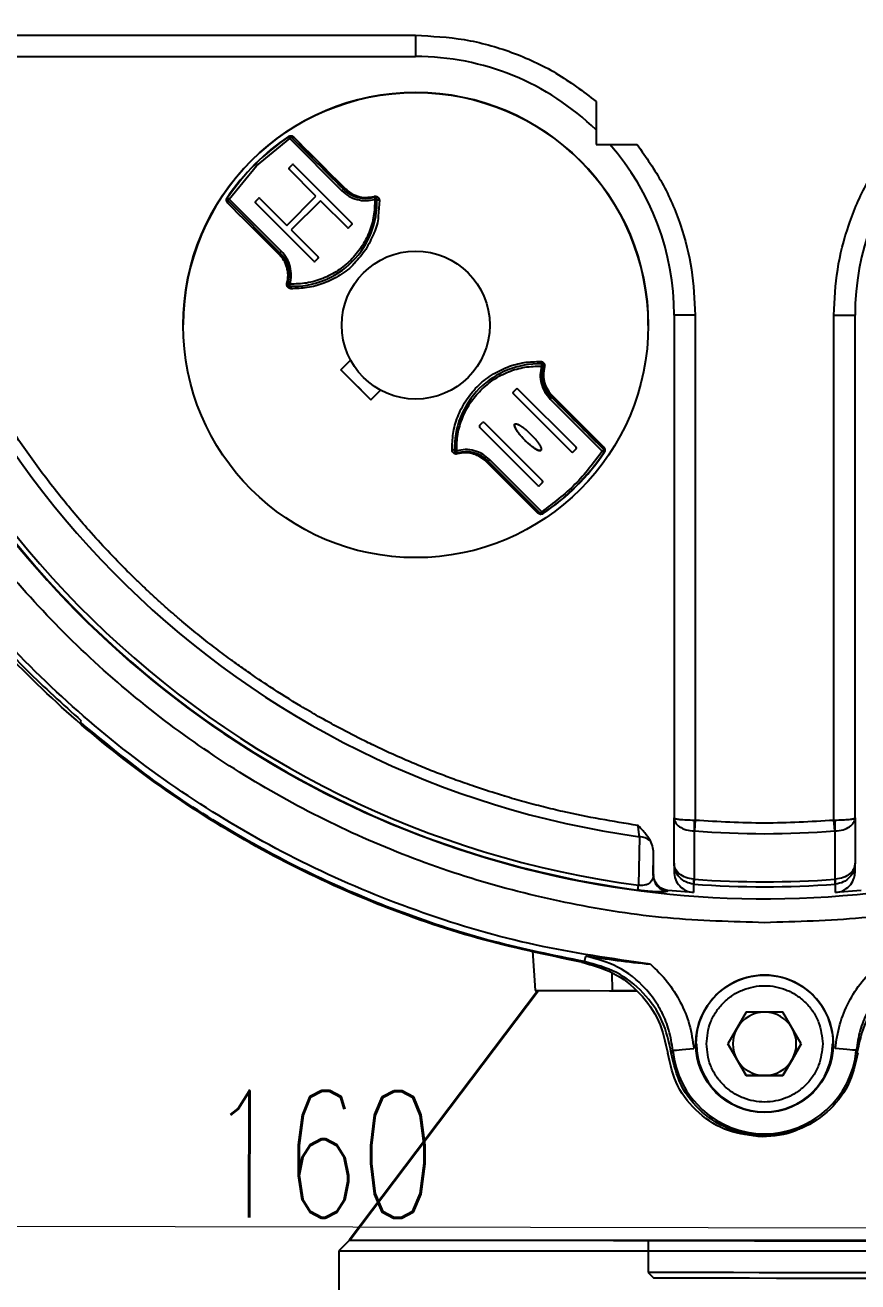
# Model space of a CAD drawing. Header units: millimetres. Extents: x 2136 to 4572, y 748 to 2471.
# Drawn here: x 2877.5 to 2956.3, y 2083.5 to 2202.4 of the extents above; entities that cross this region are included whole.
import ezdxf

# ---------------------------------------------------------------- set-up
doc = ezdxf.new("R2010")
doc.units = ezdxf.units.MM
doc.layers.add('AM_5', color=3, linetype='Continuous', lineweight=25)
doc.layers.add('粗实线', color=7, linetype='Continuous', lineweight=40)
doc.styles.add('SLDTEXTSTYLE1', font='txt.shx', dxfattribs={"width": 0.7, "bigfont": 'gbcbig.shx'})
doc.dimstyles.new('SLDDIMSTYLE12$0', dxfattribs={"dimtxt": 12, "dimasz": 10, "dimexe": 0, "dimexo": 0.0625, "dimgap": 0.875, "dimtad": 1, "dimdec": 1, "dimlfac": 1.8, "dimrnd": 1e-09, "dimzin": 12, "dimdsep": 46, "dimtxsty": 'SLDTEXTSTYLE1', "dimcen": 0.09, "dimdle": 8.16, "dimclrd": 3, "dimclre": 3, "dimadec": 0, "dimazin": 3, "dimtfac": 1, "dimtdec": 1, "dimtofl": 0, "dimtmove": 0, "dimatfit": 3, "dimfxl": 0, "dimfrac": 2, "dimtolj": 1, "dimlwd": 5, "dimlwe": 5, "dimarcsym": 0})

# ---------------------------------------------------------------- blocks, each defined once
blk = doc.blocks.new('*D48')
at = {"layer": 'AM_5', "color": 3, "linetype": 'Continuous', "lineweight": 5, "transparency": 16777216}
for p, q in [((2826.24, 2111.19), (2826.19, 2088.83)), ((2975.32, 2088.51), (2836.19, 2088.81))]:
    blk.add_line(p, q, dxfattribs=at)
at = {"layer": 'AM_5', "color": 3, "lineweight": 5, "transparency": 16777216}
blk.add_line((2985.36, 2110.85), (2985.32, 2088.49), dxfattribs=at)
at = {"layer": 'AM_5', "color": 3, "transparency": 16777216}
for points in [[(2836.2, 2090.48), (2836.19, 2087.14), (2826.19, 2088.83)], [(2975.32, 2090.18), (2975.31, 2086.85), (2985.32, 2088.49)]]:
    blk.add_solid(points, dxfattribs=at)
at = {"layer": 'Defpoints', "color": 0, "transparency": 16777216}
for p in [(2826.24, 2111.25), (2985.36, 2110.91), (2826.19, 2088.83)]:
    blk.add_point(p, dxfattribs=at)
at = {"layer": 'AM_5', "color": 0, "transparency": 16777216, "insert": (2905.55, 2095.54), "char_height": 12, "attachment_point": 5, "rotation": 359.8775, "style": 'SLDTEXTSTYLE1'}
blk.add_mtext('\\A1;160', dxfattribs=at)

msp = doc.modelspace()

# ---------------------------------------------------------------- linework, layer by layer
at = {"color": 7, "linetype": 'Continuous', "lineweight": 25}
for p, q in [((2863.738, 2201.406), (2914.43, 2201.406)), ((2914.43, 2201.406), (2914.43, 2199.406)), ((2863.939, 2199.406), (2914.43, 2199.406)), ((2931.511, 2195.155), (2931.511, 2191.068)), ((2899.392, 2189.052), (2902.531, 2191.641)), ((2902.419, 2191.807), (2902.405, 2191.827)), ((2902.419, 2191.807), (2902.419, 2191.806)), ((2902.531, 2191.641), (2907.464, 2186.708)), ((2902.672, 2191.782), (2907.605, 2186.85)), ((2902.672, 2191.782), (2902.672, 2191.782)), ((2931.511, 2191.068), (2935.412, 2191.068)), ((2896.803, 2185.913), (2899.392, 2189.052)), ((2902.468, 2188.875), (2902.751, 2189.158)), ((2902.893, 2189.158), (2908.408, 2183.642)), ((2905.014, 2186.188), (2902.468, 2188.734)), ((2902.468, 2188.734), (2902.468, 2188.734)), ((2905.014, 2186.188), (2902.468, 2188.734)), ((2907.605, 2186.85), (2907.605, 2186.85)), ((2896.666, 2185.536), (2896.567, 2185.714)), ((2896.603, 2185.913), (2896.603, 2185.913)), ((2896.638, 2186.025), (2896.618, 2186.039)), ((2896.638, 2186.025), (2896.638, 2186.025)), ((2901.595, 2180.839), (2896.662, 2185.772)), ((2901.736, 2180.981), (2896.803, 2185.913)), ((2899.286, 2185.693), (2899.569, 2185.976)), ((2904.802, 2180.036), (2899.286, 2185.552)), ((2899.286, 2185.552), (2899.286, 2185.552)), ((2904.802, 2180.036), (2899.286, 2185.552)), ((2899.711, 2185.976), (2902.256, 2183.43)), ((2902.256, 2183.43), (2905.014, 2186.188)), ((2905.438, 2185.764), (2902.68, 2183.006)), ((2905.438, 2185.764), (2902.68, 2183.006)), ((2905.014, 2186.188), (2905.014, 2186.188)), ((2907.984, 2183.218), (2905.438, 2185.764)), ((2905.438, 2185.764), (2905.438, 2185.764)), ((2907.984, 2183.218), (2905.438, 2185.764)), ((2910.787, 2185.649), (2910.787, 2185.649)), ((2911.011, 2185.803), (2910.911, 2184.292)), ((2902.68, 2183.006), (2905.226, 2180.46)), ((2902.68, 2183.006), (2902.68, 2183.006)), ((2907.984, 2183.218), (2907.984, 2183.218)), ((2908.408, 2183.501), (2908.125, 2183.218)), ((2908.408, 2183.501), (2908.125, 2183.218)), ((2908.125, 2183.218), (2908.125, 2183.218)), ((2908.408, 2183.501), (2908.408, 2183.501)), ((2904.802, 2180.036), (2904.802, 2180.036)), ((2905.226, 2180.319), (2904.943, 2180.036)), ((2905.226, 2180.319), (2904.943, 2180.036)), ((2904.943, 2180.036), (2904.943, 2180.036)), ((2905.226, 2180.319), (2905.226, 2180.319)), ((2902.471, 2178.715), (2902.364, 2177.915)), ((2902.356, 2177.861), (2902.356, 2177.861)), ((2902.551, 2177.661), (2902.556, 2177.861)), ((2938.893, 2174.942), (2938.893, 2127.365)), ((2940.893, 2174.942), (2940.893, 2127.165)), ((2954.015, 2127.165), (2954.015, 2174.942)), ((2956.015, 2127.365), (2956.015, 2174.942)), ((2892.454, 2174.014), (2892.454, 2174.014)), ((2936.454, 2173.967), (2936.454, 2173.967)), ((2907.383, 2169.748), (2908.296, 2170.661)), ((2908.296, 2170.661), (2908.296, 2170.661)), ((2926.357, 2170.32), (2926.351, 2170.12)), ((2926.436, 2169.266), (2926.544, 2170.066)), ((2926.551, 2170.119), (2926.551, 2170.119)), ((2907.383, 2169.748), (2910.211, 2166.919)), ((2911.125, 2167.833), (2910.211, 2166.919)), ((2910.211, 2166.919), (2911.125, 2167.833)), ((2911.125, 2167.833), (2911.125, 2167.833)), ((2923.682, 2167.662), (2923.964, 2167.945)), ((2929.197, 2162.005), (2923.682, 2167.52)), ((2923.682, 2167.52), (2923.682, 2167.52)), ((2929.197, 2162.005), (2923.682, 2167.52)), ((2924.106, 2167.945), (2929.621, 2162.429)), ((2910.211, 2166.919), (2910.211, 2166.919)), ((2927.172, 2167), (2932.104, 2162.068)), ((2927.313, 2167.142), (2932.246, 2162.209)), ((2927.313, 2167.142), (2927.313, 2167.142)), ((2920.5, 2164.48), (2920.782, 2164.763)), ((2926.015, 2158.823), (2920.5, 2164.338)), ((2920.5, 2164.338), (2920.5, 2164.338)), ((2926.015, 2158.823), (2920.5, 2164.338)), ((2920.924, 2164.763), (2926.439, 2159.247)), ((2918.121, 2162.332), (2918.121, 2162.332)), ((2929.197, 2162.005), (2929.197, 2162.005)), ((2929.621, 2162.288), (2929.338, 2162.005)), ((2929.621, 2162.288), (2929.338, 2162.005)), ((2929.338, 2162.005), (2929.338, 2162.005)), ((2929.621, 2162.288), (2929.621, 2162.288)), ((2932.242, 2162.445), (2932.348, 2162.254)), ((2932.246, 2162.209), (2932.246, 2162.209)), ((2932.29, 2161.942), (2932.27, 2161.956)), ((2932.304, 2162.067), (2932.304, 2162.067)), ((2926.235, 2156.199), (2921.303, 2161.131)), ((2926.377, 2156.34), (2921.444, 2161.273)), ((2926.015, 2158.823), (2926.015, 2158.823)), ((2926.439, 2159.106), (2926.156, 2158.823)), ((2926.439, 2159.106), (2926.156, 2158.823)), ((2926.156, 2158.823), (2926.156, 2158.823)), ((2926.439, 2159.106), (2926.439, 2159.106)), ((2926.178, 2156.104), (2926, 2156.202)), ((2926.489, 2156.174), (2926.502, 2156.154)), ((2882.812, 2136.559), (2882.7, 2136.447)), ((2938.893, 2127.365), (2938.948, 2127.319)), ((2938.893, 2127.365), (2938.96, 2127.144)), ((2938.893, 2123.086), (2938.893, 2127.365)), ((2940.786, 2127.166), (2940.893, 2127.165)), ((2940.893, 2127.165), (2940.813, 2126.135)), ((2954.015, 2127.165), (2954.123, 2127.166)), ((2954.096, 2126.135), (2954.015, 2127.165)), ((2956.015, 2127.365), (2956.015, 2123.086)), ((2940.813, 2126.135), (2940.786, 2126.137)), ((2940.786, 2126.137), (2940.791, 2121.568)), ((2954.123, 2126.137), (2954.096, 2126.135)), ((2954.117, 2121.568), (2954.123, 2126.137)), ((2935.607, 2125.592), (2935.526, 2121.005)), ((2936.922, 2121.915), (2936.954, 2123.879)), ((2936.954, 2122.009), (2936.954, 2123.879)), ((2938.893, 2123.086), (2938.893, 2122.3)), ((2956.015, 2122.3), (2956.015, 2123.086)), ((2940.791, 2121.568), (2940.745, 2121.57)), ((2954.164, 2121.57), (2954.117, 2121.568)), ((2938.303, 2120.516), (2938.271, 2120.425)), ((2940.746, 2120.303), (2938.303, 2120.516)), ((2940.745, 2121.104), (2940.757, 2121.103)), ((2940.745, 2121.104), (2940.746, 2120.303)), ((2954.152, 2121.103), (2954.164, 2121.104)), ((2954.162, 2120.303), (2954.164, 2121.104)), ((2956.606, 2120.516), (2954.162, 2120.303)), ((2925.485, 2114.796), (2925.74, 2111.038)), ((2930.426, 2113.777), (2930.546, 2114.294)), ((2933.075, 2111.023), (2933.052, 2112.705)), ((2935.291, 2111.018), (2933.075, 2111.023)), ((2945.722, 2108.991), (2943.99, 2105.991)), ((2949.186, 2108.991), (2945.722, 2108.991)), ((2950.918, 2105.991), (2949.186, 2108.991)), ((2940.954, 2105.998), (2940.954, 2105.998)), ((2943.99, 2105.991), (2945.722, 2102.991)), ((2944.856, 2104.491), (2943.99, 2105.991)), ((2949.186, 2102.991), (2950.918, 2105.991)), ((2950.918, 2105.991), (2950.052, 2104.491)), ((2953.954, 2105.984), (2953.954, 2105.984)), ((2938.629, 2105.126), (2938.778, 2105.376)), ((2945.722, 2102.991), (2944.856, 2104.491)), ((2950.052, 2104.491), (2949.186, 2102.991)), ((2956.28, 2105.126), (2956.131, 2105.376)), ((2945.722, 2102.991), (2949.186, 2102.991)), ((2945.722, 2102.991), (2945.722, 2102.991)), ((2947.454, 2102.991), (2945.722, 2102.991)), ((2949.186, 2102.991), (2947.454, 2102.991)), ((2949.186, 2102.991), (2949.186, 2102.991)), ((2908.191, 2087.408), (2907.191, 2086.408)), ((2908.191, 2087.408), (3063.191, 2087.408)), ((2936.447, 2087.362), (2936.441, 2084.362)), ((2954.365, 2087.323), (2946.491, 2087.34)), ((2907.191, 2086.408), (2907.191, 2058.408)), ((2907.191, 2086.408), (3041.199, 2086.408)), ((2936.441, 2084.362), (2936.939, 2083.861))]:
    msp.add_line(p, q, dxfattribs=at)
at = {"color": 7, "linetype": 'Continuous', "lineweight": 25, "flags": 128}
for points in [[(2902.419, 2191.806), (2902.421, 2191.803), (2902.428, 2191.794), (2902.438, 2191.779), (2902.452, 2191.758), (2902.469, 2191.733), (2902.488, 2191.704), (2902.509, 2191.673), (2902.531, 2191.641)], [(2902.672, 2191.782), (2902.67, 2191.779), (2902.662, 2191.771), (2902.649, 2191.758), (2902.631, 2191.741), (2902.61, 2191.719), (2902.585, 2191.695), (2902.559, 2191.668), (2902.531, 2191.641)], [(2902.908, 2191.778), (2903.39, 2191.296), (2903.913, 2190.774), (2904.474, 2190.213), (2905.072, 2189.614), (2905.706, 2188.981), (2906.373, 2188.313), (2907.072, 2187.614), (2907.801, 2186.886)], [(2907.605, 2186.85), (2907.602, 2186.847), (2907.594, 2186.839), (2907.581, 2186.826), (2907.564, 2186.808), (2907.542, 2186.787), (2907.518, 2186.762), (2907.491, 2186.736), (2907.464, 2186.708)], [(2907.605, 2186.85), (2907.621, 2186.838), (2907.641, 2186.83), (2907.664, 2186.828), (2907.69, 2186.83), (2907.717, 2186.838), (2907.745, 2186.85), (2907.773, 2186.866), (2907.801, 2186.886)], [(2896.638, 2186.025), (2896.641, 2186.023), (2896.65, 2186.017), (2896.666, 2186.006), (2896.686, 2185.992), (2896.711, 2185.975), (2896.74, 2185.956), (2896.771, 2185.935), (2896.803, 2185.913)], [(2896.662, 2185.772), (2896.665, 2185.774), (2896.673, 2185.782), (2896.686, 2185.796), (2896.703, 2185.813), (2896.725, 2185.835), (2896.749, 2185.859), (2896.776, 2185.886), (2896.803, 2185.913)], [(2901.558, 2180.643), (2900.83, 2181.372), (2900.131, 2182.071), (2899.463, 2182.738), (2898.83, 2183.372), (2898.232, 2183.97), (2897.67, 2184.531), (2897.148, 2185.054), (2896.666, 2185.536)], [(2910.53, 2186.08), (2910.531, 2186.077), (2910.534, 2186.066), (2910.539, 2186.048), (2910.545, 2186.024), (2910.553, 2185.995), (2910.563, 2185.961), (2910.573, 2185.925), (2910.583, 2185.888)], [(2910.583, 2185.888), (2910.622, 2185.889), (2910.66, 2185.89), (2910.694, 2185.891), (2910.725, 2185.892), (2910.749, 2185.893), (2910.768, 2185.893), (2910.779, 2185.893), (2910.783, 2185.894)], [(2911.011, 2185.803), (2910.969, 2185.801), (2910.927, 2185.804), (2910.888, 2185.811), (2910.853, 2185.822), (2910.824, 2185.837), (2910.802, 2185.854), (2910.788, 2185.873), (2910.783, 2185.894)], [(2901.595, 2180.839), (2901.606, 2180.823), (2901.614, 2180.803), (2901.616, 2180.78), (2901.614, 2180.754), (2901.606, 2180.727), (2901.595, 2180.699), (2901.578, 2180.671), (2901.558, 2180.643)], [(2901.595, 2180.839), (2901.597, 2180.842), (2901.605, 2180.85), (2901.618, 2180.863), (2901.636, 2180.881), (2901.657, 2180.902), (2901.682, 2180.926), (2901.708, 2180.953), (2901.736, 2180.981)], [(2902.364, 2177.915), (2902.367, 2177.914), (2902.378, 2177.91), (2902.396, 2177.906), (2902.42, 2177.899), (2902.449, 2177.891), (2902.483, 2177.881), (2902.519, 2177.871), (2902.556, 2177.861)], [(2902.551, 2177.661), (2902.571, 2177.656), (2902.59, 2177.642), (2902.608, 2177.62), (2902.622, 2177.591), (2902.633, 2177.556), (2902.64, 2177.517), (2902.643, 2177.475), (2902.641, 2177.433)], [(2940.893, 2174.942), (2940.503, 2174.942), (2940.128, 2174.942), (2939.782, 2174.942), (2939.479, 2174.942), (2939.23, 2174.942), (2939.046, 2174.942), (2938.932, 2174.942), (2938.893, 2174.942)], [(2954.015, 2174.942), (2954.405, 2174.942), (2954.781, 2174.942), (2955.126, 2174.942), (2955.429, 2174.942), (2955.678, 2174.942), (2955.863, 2174.942), (2955.977, 2174.942), (2956.015, 2174.942)], [(2926.357, 2170.32), (2926.337, 2170.325), (2926.317, 2170.339), (2926.3, 2170.36), (2926.286, 2170.39), (2926.275, 2170.424), (2926.268, 2170.464), (2926.265, 2170.505), (2926.267, 2170.548)], [(2926.544, 2170.066), (2926.54, 2170.067), (2926.529, 2170.07), (2926.511, 2170.075), (2926.487, 2170.082), (2926.458, 2170.09), (2926.425, 2170.099), (2926.389, 2170.109), (2926.351, 2170.12)], [(2910.211, 2166.919), (2909.858, 2167.272), (2909.505, 2167.626), (2909.151, 2167.98), (2908.797, 2168.333), (2908.443, 2168.687), (2908.089, 2169.041), (2907.736, 2169.395), (2907.383, 2169.748)], [(2927.313, 2167.142), (2927.31, 2167.139), (2927.302, 2167.131), (2927.289, 2167.118), (2927.272, 2167.1), (2927.25, 2167.079), (2927.226, 2167.054), (2927.199, 2167.028), (2927.172, 2167)], [(2927.313, 2167.142), (2927.301, 2167.158), (2927.294, 2167.178), (2927.291, 2167.201), (2927.294, 2167.226), (2927.301, 2167.254), (2927.313, 2167.282), (2927.329, 2167.31), (2927.349, 2167.337)], [(2927.349, 2167.337), (2928.078, 2166.609), (2928.777, 2165.91), (2929.444, 2165.242), (2930.078, 2164.609), (2930.676, 2164.01), (2931.237, 2163.449), (2931.76, 2162.927), (2932.242, 2162.445)], [(2918.125, 2162.087), (2918.119, 2162.108), (2918.106, 2162.127), (2918.084, 2162.144), (2918.055, 2162.159), (2918.02, 2162.17), (2917.981, 2162.177), (2917.939, 2162.179), (2917.897, 2162.178)], [(2918.125, 2162.087), (2918.128, 2162.087), (2918.14, 2162.087), (2918.158, 2162.088), (2918.183, 2162.089), (2918.213, 2162.09), (2918.248, 2162.091), (2918.285, 2162.092), (2918.324, 2162.093)], [(2918.378, 2161.9), (2918.377, 2161.904), (2918.374, 2161.915), (2918.369, 2161.933), (2918.362, 2161.957), (2918.354, 2161.986), (2918.345, 2162.019), (2918.335, 2162.055), (2918.324, 2162.093)], [(2932.246, 2162.209), (2932.243, 2162.206), (2932.235, 2162.198), (2932.222, 2162.185), (2932.204, 2162.168), (2932.183, 2162.146), (2932.158, 2162.122), (2932.132, 2162.095), (2932.104, 2162.068)], [(2932.104, 2162.068), (2932.137, 2162.046), (2932.168, 2162.025), (2932.196, 2162.005), (2932.221, 2161.988), (2932.242, 2161.974), (2932.257, 2161.964), (2932.267, 2161.958), (2932.27, 2161.956)], [(2921.303, 2161.131), (2921.286, 2161.143), (2921.267, 2161.15), (2921.243, 2161.153), (2921.218, 2161.15), (2921.191, 2161.143), (2921.162, 2161.131), (2921.134, 2161.115), (2921.107, 2161.095)], [(2926, 2156.202), (2925.517, 2156.685), (2924.995, 2157.207), (2924.434, 2157.768), (2923.835, 2158.366), (2923.202, 2159), (2922.535, 2159.667), (2921.836, 2160.366), (2921.107, 2161.095)], [(2921.303, 2161.131), (2921.305, 2161.134), (2921.313, 2161.142), (2921.326, 2161.155), (2921.344, 2161.173), (2921.365, 2161.194), (2921.39, 2161.218), (2921.416, 2161.245), (2921.444, 2161.273)], [(2926.235, 2156.199), (2926.238, 2156.201), (2926.246, 2156.209), (2926.259, 2156.222), (2926.277, 2156.24), (2926.298, 2156.261), (2926.323, 2156.286), (2926.349, 2156.312), (2926.377, 2156.34)], [(2926.489, 2156.174), (2926.486, 2156.177), (2926.48, 2156.187), (2926.47, 2156.202), (2926.456, 2156.223), (2926.439, 2156.248), (2926.419, 2156.277), (2926.398, 2156.308), (2926.377, 2156.34)], [(2936.954, 2122.009), (2936.936, 2121.956), (2936.922, 2121.915)], [(2940.791, 2121.568), (2940.784, 2121.469), (2940.777, 2121.381), (2940.772, 2121.304), (2940.767, 2121.239), (2940.763, 2121.186), (2940.76, 2121.145), (2940.758, 2121.118), (2940.757, 2121.103)], [(2954.152, 2121.103), (2954.151, 2121.118), (2954.149, 2121.145), (2954.146, 2121.186), (2954.142, 2121.239), (2954.137, 2121.304), (2954.131, 2121.381), (2954.125, 2121.469), (2954.117, 2121.568)], [(2935.465, 2120.544), (2935.467, 2120.558), (2935.47, 2120.585), (2935.475, 2120.625), (2935.482, 2120.678), (2935.491, 2120.743), (2935.501, 2120.82), (2935.513, 2120.908), (2935.526, 2121.005)], [(2925.74, 2111.038), (2925.749, 2111.038), (2926.047, 2111.038), (2926.753, 2111.036), (2927.836, 2111.034), (2929.248, 2111.031), (2930.926, 2111.027), (2932.796, 2111.023)], [(2932.796, 2111.023), (2933.977, 2111.021), (2935.099, 2111.018), (2935.352, 2111.018)], [(2938.778, 2105.376), (2938.822, 2105.38), (2938.939, 2105.391), (2939.125, 2105.409), (2939.373, 2105.432), (2939.673, 2105.461), (2940.015, 2105.493), (2940.384, 2105.528), (2940.768, 2105.564)], [(2956.131, 2105.376), (2956.087, 2105.38), (2955.969, 2105.391), (2955.783, 2105.409), (2955.536, 2105.432), (2955.235, 2105.461), (2954.894, 2105.493), (2954.524, 2105.528), (2954.14, 2105.564)], [(2946.491, 2087.34), (2944.559, 2087.344), (2942.44, 2087.349), (2940.185, 2087.354), (2937.85, 2087.359), (2935.492, 2087.364), (2933.171, 2087.369), (2930.943, 2087.373), (2928.864, 2087.378), (2926.984, 2087.382), (2925.35, 2087.385), (2924.003, 2087.388), (2922.976, 2087.391), (2922.294, 2087.392), (2921.974, 2087.393), (2921.95, 2087.393)], [(2967.798, 2087.295), (2967.416, 2087.296), (2966.655, 2087.297), (2965.561, 2087.3), (2964.199, 2087.302), (2962.651, 2087.306), (2961.01, 2087.309), (2959.373, 2087.313), (2957.839, 2087.316), (2956.5, 2087.319), (2955.435, 2087.321), (2954.709, 2087.323), (2954.365, 2087.323)], [(2959.209, 2084.313), (2955.795, 2084.32), (2952.597, 2084.327), (2949.636, 2084.334), (2946.933, 2084.339), (2944.507, 2084.345), (2942.375, 2084.349), (2940.553, 2084.353), (2939.052, 2084.356), (2937.884, 2084.359), (2937.056, 2084.361), (2936.575, 2084.362), (2936.441, 2084.362)], [(2936.939, 2083.861), (2936.951, 2083.861), (2937.218, 2083.86), (2937.84, 2083.859), (2938.812, 2083.857), (2940.128, 2083.854), (2941.777, 2083.851), (2943.747, 2083.846), (2946.026, 2083.841), (2948.595, 2083.836), (2951.438, 2083.83), (2954.532, 2083.823), (2957.856, 2083.816)]]:
    msp.add_lwpolyline(points, dxfattribs=at)
at = {"color": 7, "linetype": 'Continuous', "lineweight": 25}
for centre, radius in [((2914.454, 2173.99), 22), ((2914.454, 2173.99), 7), ((2947.454, 2105.991), 6.5)]:
    msp.add_circle(centre, radius, dxfattribs=at)
for centre, radius, start, end in [((2947.454, 2211.196), 91.48, 295.79271, 180), ((2947.454, 2211.196), 90.341, 353.64897, 186.35103), ((2947.454, 2211.196), 89.875, 353.64897, 186.35103), ((2947.454, 2211.196), 85.319, 353.33017, 186.66983), ((2947.454, 2211.196), 91.48, 180, 290.22656), ((2914.43, 2174.942), 24.464, 45.7131, 90), ((2947.454, 2211.196), 91.441, 188.79238, 262.46584), ((2947.454, 2211.196), 90.976, 188.79238, 262.46584), ((2947.454, 2211.196), 86.42, 189.2043, 262.12076), ((2914.454, 2173.99), 22, 359.93876, 179.93876), ((2914.454, 2173.99), 21.524, 124.039, 145.96101), ((2914.454, 2173.99), 21.5, 124.039, 145.96101), ((2914.454, 2173.99), 21.5, 124.039, 145.96101), ((2902.531, 2191.641), 0.2, 45, 124.039), ((2902.792, 2191.918), 0.182, 228.62275, 309.53632), ((2914.43, 2174.942), 24.464, 0, 41.23805), ((2980.479, 2174.942), 24.464, 138.76195, 180), ((2902.822, 2189.087), 0.1, 45, 135), ((2902.539, 2188.804), 0.1, 135, 225), ((2902.539, 2188.804), 0.1, 179.93876, 225), ((2909.726, 2188.971), 3, 225, 285.53097), ((2896.803, 2185.913), 0.2, 145.96101, 225), ((2896.525, 2185.652), 0.182, 320.52206, 40.08436), ((2899.357, 2185.622), 0.1, 135, 225), ((2899.357, 2185.622), 0.1, 179.93876, 225), ((2899.64, 2185.905), 0.1, 45, 135), ((2902.787, 2185.658), 8, 268.3094, 1.69061), ((2909.849, 2185.974), 0.689, 8.91012, 16.87572), ((2910.583, 2185.888), 0.2, 45, 105.53097), ((2910.583, 2185.888), 0.2, 1.69061, 45), ((2908.054, 2183.289), 0.1, 225, 315), ((2908.054, 2183.289), 0.1, 225, 315), ((2908.337, 2183.572), 0.1, 315, 45), ((2908.337, 2183.572), 0.1, 315, 359.93876), ((2899.473, 2178.718), 3, 344.46904, 45), ((2904.873, 2180.107), 0.1, 225, 315), ((2904.873, 2180.107), 0.1, 225, 315), ((2905.155, 2180.39), 0.1, 315, 45), ((2905.155, 2180.39), 0.1, 315, 359.93876), ((2902.47, 2178.595), 0.689, 253.12457, 261.08826), ((2902.556, 2177.861), 0.2, 164.46904, 225), ((2902.556, 2177.861), 0.2, 225, 268.3094), ((2926.121, 2162.323), 8, 88.3094, 181.69061), ((2926.351, 2170.12), 0.2, 45, 88.3094), ((2929.434, 2169.263), 3, 164.46904, 225), ((2926.351, 2170.12), 0.2, 344.46904, 45), ((2926.437, 2169.386), 0.688, 73.124, 81.09101), ((2923.752, 2167.591), 0.1, 135, 225), ((2923.752, 2167.591), 0.1, 179.93876, 225), ((2924.035, 2167.874), 0.1, 45, 135), ((2920.57, 2164.409), 0.1, 135, 225), ((2920.57, 2164.409), 0.1, 179.93876, 225), ((2920.853, 2164.692), 0.1, 45, 135), ((2918.324, 2162.093), 0.2, 181.69061, 225), ((2918.324, 2162.093), 0.2, 225, 285.53097), ((2919.181, 2159.01), 3, 45, 105.53097), ((2919.058, 2162.007), 0.689, 188.91062, 196.87572), ((2914.454, 2173.99), 21.5, 304.039, 325.96101), ((2914.454, 2173.99), 21.524, 304.039, 325.96101), ((2929.268, 2162.076), 0.1, 225, 315), ((2929.268, 2162.076), 0.1, 225, 315), ((2929.551, 2162.358), 0.1, 315, 45), ((2929.551, 2162.358), 0.1, 315, 359.93876), ((2932.382, 2162.329), 0.182, 140.46383, 221.37738), ((2932.104, 2162.068), 0.2, 325.96101, 45), ((2926.369, 2159.176), 0.1, 315, 45), ((2926.369, 2159.176), 0.1, 315, 359.93876), ((2926.086, 2158.894), 0.1, 225, 315), ((2926.086, 2158.894), 0.1, 225, 315), ((2926.115, 2156.062), 0.182, 49.91552, 129.47781), ((2926.377, 2156.34), 0.2, 225, 304.039), ((2962.121, 2126.651), 21.341, 178.61808, 181.38192), ((2932.788, 2126.651), 21.341, 358.61808, 1.3819), ((2947.454, 2211.196), 85.319, 265.53552, 274.46448), ((2935.524, 2123.822), 1.772, 50.3646, 87.29391), ((2938.422, 2121.917), 1.5, 180.08872, 264.21159), ((2943.454, 2121.337), 2.719, 175.08834, 184.91166), ((2947.454, 2211.196), 89.875, 265.74841, 274.25159), ((2951.454, 2121.337), 2.719, 355.08834, 4.91166), ((2947.454, 2211.196), 90.341, 265.74841, 274.25159), ((2947.454, 2105.991), 6.5, 359.93876, 180), ((2947.454, 2105.991), 3, 90, 150), ((2947.454, 2105.991), 3, 30, 90), ((2947.454, 2105.991), 3, 150, 210), ((2947.454, 2105.991), 3, 330, 30), ((2947.454, 2105.991), 6.44, 179.93876, 359.93876), ((2947.454, 2106.196), 8.715, 185.40246, 354.59754), ((2947.454, 2105.991), 3, 210, 270), ((2947.454, 2105.991), 3, 270, 330)]:
    msp.add_arc(centre, radius, start, end, dxfattribs=at)
for points in [[(2947.454, 2295.482), (2944.492, 2295.392), (2938.566, 2295.211), (2929.777, 2293.756), (2921.184, 2291.451), (2912.883, 2288.236), (2904.966, 2284.171), (2897.521, 2279.293), (2890.631, 2273.659), (2884.372, 2267.331), (2878.814, 2260.38), (2874.018, 2252.882), (2870.038, 2244.92), (2866.919, 2236.585), (2864.691, 2227.967), (2863.399, 2219.164), (2862.975, 2210.265), (2863.484, 2204.359), (2863.738, 2201.406)], [(3031.17, 2201.406), (3031.425, 2204.359), (3031.934, 2210.265), (3031.509, 2219.164), (3030.218, 2227.967), (3027.989, 2236.585), (3024.87, 2244.92), (3020.89, 2252.882), (3016.095, 2260.38), (3010.537, 2267.331), (3004.278, 2273.659), (2997.388, 2279.293), (2989.943, 2284.171), (2982.026, 2288.236), (2973.724, 2291.451), (2965.132, 2293.756), (2956.342, 2295.211), (2950.417, 2295.392), (2947.454, 2295.482)], [(2947.454, 2117.456), (2944.387, 2117.543), (2938.251, 2117.717), (2929.137, 2119.12), (2920.199, 2121.345), (2911.524, 2124.453), (2903.194, 2128.392), (2895.291, 2133.129), (2887.89, 2138.618), (2881.063, 2144.805), (2874.875, 2151.633), (2869.387, 2159.033), (2864.649, 2166.936), (2860.711, 2175.266), (2857.603, 2183.941), (2855.378, 2192.879), (2853.975, 2201.994), (2853.801, 2208.129), (2853.714, 2211.196)], [(3041.195, 2211.196), (3041.108, 2208.129), (3040.934, 2201.994), (3039.53, 2192.879), (3037.305, 2183.941), (3034.198, 2175.266), (3030.259, 2166.936), (3025.522, 2159.033), (3020.033, 2151.633), (3013.845, 2144.805), (3007.018, 2138.618), (2999.617, 2133.129), (2991.714, 2128.392), (2983.385, 2124.453), (2974.709, 2121.345), (2965.771, 2119.12), (2956.657, 2117.717), (2950.522, 2117.543), (2947.454, 2117.456)], [(2914.43, 2201.406), (2915.977, 2201.328), (2919.073, 2201.172), (2923.565, 2199.905), (2927.814, 2197.973), (2930.279, 2196.094), (2931.511, 2195.155)], [(2936.665, 2113.523), (2933.013, 2114.047), (2925.71, 2115.095), (2915.067, 2118.215), (2904.824, 2122.423), (2895.123, 2127.778), (2886.084, 2134.183), (2877.822, 2141.564), (2870.44, 2149.826), (2864.036, 2158.865), (2858.68, 2168.566), (2854.473, 2178.809), (2851.353, 2189.452), (2850.305, 2196.755), (2849.781, 2200.407)], [(2930.122, 2113.725), (2926.828, 2114.412), (2920.239, 2115.785), (2910.687, 2119.105), (2901.504, 2123.309), (2892.801, 2128.445), (2884.664, 2134.434), (2877.18, 2141.222), (2870.424, 2148.735), (2864.47, 2156.897), (2859.371, 2165.622), (2855.207, 2174.824), (2851.927, 2184.39), (2850.582, 2190.984), (2849.91, 2194.281)], [(2907.605, 2186.85), (2906.641, 2187.814), (2904.712, 2189.743), (2903.352, 2191.102), (2902.672, 2191.782)], [(2935.412, 2191.068), (2936.239, 2189.881), (2937.893, 2187.506), (2939.583, 2183.491), (2940.689, 2179.279), (2940.825, 2176.388), (2940.893, 2174.942)], [(2954.015, 2174.942), (2954.083, 2176.388), (2954.219, 2179.279), (2955.326, 2183.491), (2957.015, 2187.506), (2958.669, 2189.881), (2959.496, 2191.068)], [(2932.246, 2162.209), (2931.566, 2162.889), (2930.206, 2164.248), (2928.277, 2166.177), (2927.313, 2167.142)], [(2932.104, 2162.068), (2931.287, 2160.976), (2929.653, 2158.792), (2927.469, 2157.157), (2926.377, 2156.34)], [(2872.816, 2146.554), (2874.393, 2144.798), (2877.545, 2141.288), (2881.056, 2138.135), (2882.812, 2136.559)], [(2930.426, 2113.777), (2927.512, 2114.365), (2921.685, 2115.54), (2913.19, 2118.293), (2904.962, 2121.74), (2897.09, 2125.941), (2889.59, 2130.786), (2884.997, 2134.56), (2882.7, 2136.447)], [(2940.893, 2127.165), (2943.08, 2127.037), (2947.454, 2126.781), (2951.828, 2127.037), (2954.015, 2127.165)], [(2930.122, 2113.725), (2931.15, 2113.443), (2933.206, 2112.879), (2935.739, 2110.862), (2937.617, 2108.224), (2938.07, 2106.141), (2938.297, 2105.099)], [(2947.211, 2097.197), (2946.125, 2097.313), (2943.954, 2097.547), (2941.142, 2099.33), (2939.035, 2101.908), (2938.543, 2104.035), (2938.297, 2105.099)], [(2947.454, 2097.306), (2946.379, 2097.42), (2944.228, 2097.647), (2941.442, 2099.411), (2939.355, 2101.964), (2938.871, 2104.072), (2938.629, 2105.126)], [(2956.28, 2105.126), (2956.038, 2104.072), (2955.553, 2101.964), (2953.467, 2099.411), (2950.68, 2097.647), (2948.53, 2097.42), (2947.454, 2097.306)]]:
    msp.add_open_spline(points, degree=3, dxfattribs=at)
for points, knots in [([(2935.48, 2126.652), (2933.1, 2127.043), (2930.409, 2127.484), (2927.449, 2128.183), (2926.529, 2128.41), (2925.613, 2128.647), (2924.698, 2128.895), (2923.787, 2129.152), (2923.149, 2129.34), (2922.544, 2129.523), (2921.495, 2129.845), (2919.913, 2130.363), (2918.132, 2130.995), (2916.586, 2131.578), (2915.343, 2132.073), (2914.312, 2132.501), (2913.52, 2132.839), (2912.732, 2133.185), (2911.948, 2133.539), (2911.167, 2133.901), (2910.622, 2134.161), (2910.103, 2134.411), (2909.037, 2134.932), (2907.339, 2135.805), (2905.329, 2136.913), (2903.134, 2138.194), (2900.9, 2139.595), (2898.829, 2140.996), (2897.586, 2141.881), (2896.524, 2142.656), (2895.36, 2143.532), (2893.836, 2144.732), (2892.57, 2145.778), (2891.557, 2146.644), (2890.788, 2147.318), (2890.027, 2148.001), (2889.275, 2148.694), (2888.53, 2149.395), (2888.017, 2149.89), (2887.564, 2150.334), (2886.096, 2151.784), (2883.726, 2154.297), (2880.737, 2157.847), (2878.132, 2161.279), (2875.811, 2164.681), (2873.554, 2168.347), (2870.768, 2173.428), (2867.714, 2180.272), (2864.911, 2188.608), (2863.783, 2194.35), (2863.218, 2197.222)], [0, 0, 0, 0, 0.0669054, 0.0756699, 0.0844343, 0.0931986, 0.1019628, 0.110727, 0.119491, 0.1204246, 0.1282783, 0.1499631, 0.1666235, 0.1807533, 0.1958166, 0.2037808, 0.2117449, 0.219709, 0.2276731, 0.2356371, 0.2436011, 0.2444503, 0.2516161, 0.2765316, 0.2974645, 0.315335, 0.3470796, 0.3706379, 0.3847586, 0.3894352, 0.4071383, 0.4252052, 0.4432721, 0.4527358, 0.4621996, 0.4716633, 0.481127, 0.4905907, 0.5000544, 0.5009281, 0.5082098, 0.5573213, 0.596775, 0.6369947, 0.6768853, 0.7110643, 0.7564848, 0.8376565, 0.9188283, 1, 1, 1, 1]), ([(2902.405, 2191.827), (2902.419, 2191.835), (2902.446, 2191.852), (2902.506, 2191.878), (2902.606, 2191.9), (2902.768, 2191.887), (2902.852, 2191.822), (2902.908, 2191.778)], [0, 0, 0, 0, 0.0577492, 0.1171536, 0.2515259, 0.5011744, 1, 1, 1, 1]), ([(2902.672, 2191.782), (2902.648, 2191.802), (2902.609, 2191.832), (2902.535, 2191.844), (2902.48, 2191.836), (2902.446, 2191.822), (2902.43, 2191.814), (2902.423, 2191.809), (2902.419, 2191.807)], [0, 0, 0, 0, 0.5000319, 0.7731632, 0.9111257, 0.9596463, 0.9804477, 1, 1, 1, 1]), ([(2907.464, 2186.708), (2907.674, 2186.527), (2908.103, 2186.158), (2908.904, 2185.843), (2909.756, 2185.723), (2910.311, 2185.834), (2910.583, 2185.888)], [0, 0, 0, 0, 0.24558897, 0.5, 0.75441103, 1, 1, 1, 1]), ([(2910.53, 2186.08), (2910.257, 2186.028), (2909.696, 2185.92), (2908.893, 2186.057), (2908.166, 2186.363), (2907.799, 2186.681), (2907.605, 2186.85)], [0, 0, 0, 0, 0.2426639, 0.4999333, 0.7349896, 1, 1, 1, 1]), ([(2907.801, 2186.886), (2907.967, 2186.74), (2908.301, 2186.448), (2908.962, 2186.161), (2909.721, 2186.025), (2910.246, 2186.124), (2910.508, 2186.174)], [0, 0, 0, 0, 0.2497602, 0.5001555, 0.7501876, 1, 1, 1, 1]), ([(2896.567, 2185.714), (2896.565, 2185.718), (2896.543, 2185.754), (2896.545, 2185.839), (2896.566, 2185.938), (2896.592, 2185.998), (2896.609, 2186.025), (2896.618, 2186.039)], [0, 0, 0, 0, 0.0641655, 0.529622, 0.7809744, 0.8920347, 1, 1, 1, 1]), ([(2910.583, 2185.888), (2910.568, 2185.363), (2910.537, 2184.302), (2910.084, 2182.759), (2909.347, 2181.338), (2908.339, 2180.105), (2907.107, 2179.097), (2905.685, 2178.361), (2904.142, 2177.907), (2903.081, 2177.876), (2902.556, 2177.861)], [0, 0, 0, 0, 0.123694, 0.25, 0.376306, 0.5, 0.623694, 0.75, 0.876306, 1, 1, 1, 1]), ([(2910.508, 2186.174), (2910.54, 2186.18), (2910.605, 2186.193), (2910.7, 2186.182), (2910.789, 2186.152), (2910.89, 2186.087), (2910.985, 2185.973), (2911.002, 2185.86), (2911.011, 2185.803)], [0, 0, 0, 0, 0.1236923, 0.2502132, 0.3734406, 0.5010443, 0.7499661, 1, 1, 1, 1]), ([(2910.783, 2185.894), (2910.782, 2185.903), (2910.781, 2185.929), (2910.765, 2185.979), (2910.73, 2186.03), (2910.678, 2186.067), (2910.629, 2186.085), (2910.578, 2186.09), (2910.545, 2186.084), (2910.53, 2186.08)], [0, 0, 0, 0, 0.0858052, 0.25106, 0.5005164, 0.655876, 0.7885052, 0.9015382, 1, 1, 1, 1]), ([(2910.911, 2184.292), (2910.91, 2184.278), (2910.875, 2183.747), (2910.736, 2183.172), (2910.478, 2182.662), (2910.474, 2182.655)], [0, 0, 0, 0, 0.026888, 0.9870385, 1, 1, 1, 1]), ([(2910.474, 2182.655), (2910.249, 2182.143), (2909.801, 2181.121), (2909.033, 2180.262), (2908.651, 2179.834)], [0, 0, 0, 0, 0.5014689, 1, 1, 1, 1]), ([(2902.27, 2177.936), (2902.32, 2178.198), (2902.419, 2178.723), (2902.283, 2179.482), (2901.997, 2180.143), (2901.704, 2180.477), (2901.558, 2180.643)], [0, 0, 0, 0, 0.2498124, 0.4998445, 0.7502398, 1, 1, 1, 1]), ([(2901.595, 2180.839), (2901.764, 2180.645), (2902.085, 2180.279), (2902.373, 2179.55), (2902.512, 2179.011), (2902.472, 2178.719), (2902.471, 2178.715)], [0, 0, 0, 0, 0.3481323, 0.6568931, 0.994853, 1, 1, 1, 1]), ([(2902.556, 2177.861), (2902.611, 2178.133), (2902.721, 2178.688), (2902.601, 2179.54), (2902.286, 2180.342), (2901.917, 2180.77), (2901.736, 2180.981)], [0, 0, 0, 0, 0.245589, 0.5, 0.754411, 1, 1, 1, 1]), ([(2908.651, 2179.834), (2908.645, 2179.827), (2908.278, 2179.371), (2907.292, 2178.687), (2905.79, 2177.902), (2904.185, 2177.471), (2903.156, 2177.446), (2902.641, 2177.433)], [0, 0, 0, 0, 0.00364592, 0.25244597, 0.50144469, 0.75030422, 1, 1, 1, 1]), ([(2902.641, 2177.433), (2902.585, 2177.442), (2902.472, 2177.459), (2902.357, 2177.554), (2902.293, 2177.654), (2902.262, 2177.743), (2902.251, 2177.839), (2902.264, 2177.904), (2902.27, 2177.936)], [0, 0, 0, 0, 0.24960183, 0.49829619, 0.62558928, 0.74862866, 0.87572186, 1, 1, 1, 1]), ([(2917.897, 2162.178), (2917.909, 2162.693), (2917.933, 2163.721), (2918.369, 2165.318), (2919.131, 2166.847), (2920.23, 2168.212), (2921.594, 2169.311), (2923.124, 2170.074), (2924.721, 2170.511), (2925.751, 2170.535), (2926.267, 2170.548)], [0, 0, 0, 0, 0.12519801, 0.24999573, 0.37517161, 0.49976982, 0.62468253, 0.74969499, 0.87463757, 1, 1, 1, 1]), ([(2920.606, 2167.838), (2920.998, 2168.188), (2921.791, 2168.894), (2923.225, 2169.617), (2924.765, 2170.075), (2925.826, 2170.105), (2926.351, 2170.12)], [0, 0, 0, 0, 0.2473879, 0.5, 0.7526121, 1, 1, 1, 1]), ([(2926.351, 2170.12), (2926.297, 2169.847), (2926.187, 2169.293), (2926.307, 2168.44), (2926.622, 2167.639), (2926.99, 2167.211), (2927.172, 2167)], [0, 0, 0, 0, 0.245589, 0.5, 0.754411, 1, 1, 1, 1]), ([(2926.267, 2170.548), (2926.323, 2170.539), (2926.436, 2170.522), (2926.55, 2170.426), (2926.615, 2170.326), (2926.645, 2170.238), (2926.657, 2170.142), (2926.644, 2170.077), (2926.637, 2170.045)], [0, 0, 0, 0, 0.2496018, 0.4982962, 0.6255893, 0.7486287, 0.8757219, 1, 1, 1, 1]), ([(2926.544, 2170.066), (2926.547, 2170.082), (2926.554, 2170.115), (2926.548, 2170.165), (2926.53, 2170.215), (2926.493, 2170.266), (2926.443, 2170.301), (2926.393, 2170.317), (2926.366, 2170.319), (2926.357, 2170.32)], [0, 0, 0, 0, 0.0985259, 0.2116632, 0.3444444, 0.5000064, 0.7493767, 0.9135439, 1, 1, 1, 1]), ([(2926.637, 2170.045), (2926.588, 2169.782), (2926.489, 2169.257), (2926.624, 2168.498), (2926.911, 2167.837), (2927.203, 2167.504), (2927.349, 2167.337)], [0, 0, 0, 0, 0.2498124, 0.4998445, 0.7502398, 1, 1, 1, 1]), ([(2927.313, 2167.142), (2927.143, 2167.336), (2926.823, 2167.702), (2926.534, 2168.43), (2926.396, 2168.97), (2926.436, 2169.261), (2926.436, 2169.266)], [0, 0, 0, 0, 0.3481323, 0.6568931, 0.994853, 1, 1, 1, 1]), ([(2918.324, 2162.093), (2918.339, 2162.618), (2918.37, 2163.679), (2918.827, 2165.219), (2919.55, 2166.653), (2920.256, 2167.446), (2920.606, 2167.838)], [0, 0, 0, 0, 0.2473879, 0.5, 0.7526121, 1, 1, 1, 1]), ([(2926.298, 2162.146), (2926.289, 2162.139), (2926.268, 2162.123), (2926.215, 2162.112), (2926.159, 2162.116), (2926.104, 2162.129), (2926.061, 2162.143), (2926.019, 2162.159), (2925.977, 2162.176), (2925.936, 2162.196), (2925.896, 2162.216), (2925.842, 2162.245), (2925.79, 2162.275), (2925.726, 2162.314), (2925.675, 2162.347), (2925.613, 2162.389), (2925.551, 2162.433), (2925.478, 2162.486), (2925.406, 2162.541), (2925.335, 2162.597), (2925.265, 2162.655), (2925.196, 2162.713), (2925.128, 2162.772), (2925.06, 2162.832), (2924.971, 2162.913), (2924.884, 2162.996), (2924.797, 2163.081), (2924.734, 2163.145), (2924.671, 2163.21), (2924.587, 2163.297), (2924.506, 2163.386), (2924.426, 2163.477), (2924.367, 2163.546), (2924.31, 2163.615), (2924.253, 2163.685), (2924.197, 2163.757), (2924.143, 2163.829), (2924.09, 2163.902), (2924.047, 2163.964), (2924.005, 2164.027), (2923.973, 2164.078), (2923.942, 2164.13), (2923.912, 2164.182), (2923.884, 2164.236), (2923.858, 2164.29), (2923.843, 2164.325), (2923.829, 2164.36), (2923.818, 2164.388), (2923.807, 2164.424), (2923.794, 2164.475), (2923.788, 2164.534), (2923.799, 2164.591), (2923.815, 2164.611), (2923.823, 2164.621)], [0, 0, 0, 0, 0.009206, 0.0210415, 0.0422258, 0.0544061, 0.0665795, 0.0787498, 0.0909187, 0.1030867, 0.1152542, 0.1274213, 0.1517589, 0.1639256, 0.1882608, 0.2004273, 0.2247615, 0.2490954, 0.273429, 0.2977624, 0.3220957, 0.3464289, 0.370762, 0.3950951, 0.4194282, 0.4680969, 0.4924299, 0.5167629, 0.5410959, 0.5654289, 0.6140978, 0.6384309, 0.662764, 0.6870972, 0.7114305, 0.735764, 0.7600976, 0.7844314, 0.8087656, 0.8209322, 0.8452674, 0.8574342, 0.869601, 0.8939403, 0.9061079, 0.9182762, 0.9243597, 0.9365299, 0.9426138, 0.9547894, 0.9793473, 0.9898909, 1, 1, 1, 1]), ([(2923.794, 2164.524), (2923.794, 2164.507), (2923.794, 2164.474), (2923.806, 2164.428), (2923.819, 2164.384), (2923.835, 2164.342), (2923.853, 2164.3), (2923.872, 2164.259), (2923.893, 2164.219), (2923.921, 2164.166), (2923.951, 2164.114), (2923.991, 2164.049), (2924.02, 2164.005), (2924.049, 2163.961), (2924.07, 2163.93), (2924.096, 2163.893), (2924.118, 2163.863), (2924.141, 2163.832), (2924.163, 2163.802), (2924.19, 2163.766), (2924.218, 2163.73), (2924.246, 2163.694), (2924.274, 2163.659), (2924.303, 2163.624), (2924.331, 2163.589), (2924.36, 2163.554), (2924.39, 2163.52), (2924.429, 2163.474), (2924.469, 2163.429), (2924.509, 2163.384), (2924.539, 2163.35), (2924.57, 2163.317), (2924.611, 2163.273), (2924.652, 2163.229), (2924.694, 2163.185), (2924.726, 2163.153), (2924.758, 2163.121), (2924.8, 2163.078), (2924.843, 2163.036), (2924.887, 2162.994), (2924.919, 2162.963), (2924.952, 2162.932), (2924.985, 2162.901), (2925.03, 2162.86), (2925.074, 2162.82), (2925.12, 2162.78), (2925.154, 2162.75), (2925.188, 2162.72), (2925.222, 2162.691), (2925.257, 2162.662), (2925.292, 2162.633), (2925.327, 2162.604), (2925.362, 2162.576), (2925.398, 2162.548), (2925.433, 2162.521), (2925.469, 2162.493), (2925.506, 2162.466), (2925.542, 2162.439), (2925.579, 2162.413), (2925.616, 2162.387), (2925.654, 2162.362), (2925.704, 2162.329), (2925.755, 2162.296), (2925.807, 2162.265), (2925.859, 2162.235), (2925.912, 2162.207), (2925.967, 2162.181), (2926.001, 2162.166), (2926.036, 2162.152), (2926.065, 2162.142), (2926.101, 2162.13), (2926.152, 2162.117), (2926.211, 2162.111), (2926.267, 2162.123), (2926.288, 2162.139), (2926.298, 2162.146)], [0, 0, 0, 0, 0.0145835, 0.0271153, 0.0396399, 0.0521614, 0.0646814, 0.0772005, 0.0897191, 0.1022373, 0.1272771, 0.1397949, 0.1648323, 0.171091, 0.1836086, 0.1961261, 0.2086436, 0.2149023, 0.2274198, 0.2399373, 0.2524548, 0.2649722, 0.2774897, 0.2900071, 0.3025245, 0.3150419, 0.3275594, 0.3400768, 0.365112, 0.3776294, 0.3901468, 0.4026642, 0.4151816, 0.4402168, 0.4527342, 0.4652516, 0.477769, 0.4902864, 0.5153215, 0.5278389, 0.5403563, 0.5528737, 0.5653911, 0.5779085, 0.6029436, 0.6154611, 0.6279785, 0.6404959, 0.6530133, 0.6655307, 0.6780481, 0.6905656, 0.703083, 0.7156005, 0.7281179, 0.7406354, 0.7531529, 0.7656704, 0.7781879, 0.7907054, 0.803223, 0.8157406, 0.840778, 0.8532959, 0.8658138, 0.8908553, 0.9033741, 0.9158935, 0.9221525, 0.9346739, 0.9409333, 0.9534602, 0.9787263, 0.989579, 1, 1, 1, 1]), ([(2923.823, 2164.621), (2923.832, 2164.628), (2923.853, 2164.645), (2923.905, 2164.656), (2923.962, 2164.651), (2924.017, 2164.638), (2924.06, 2164.625), (2924.102, 2164.609), (2924.144, 2164.591), (2924.185, 2164.572), (2924.225, 2164.551), (2924.278, 2164.523), (2924.331, 2164.493), (2924.395, 2164.453), (2924.445, 2164.42), (2924.508, 2164.378), (2924.57, 2164.335), (2924.642, 2164.281), (2924.714, 2164.226), (2924.785, 2164.17), (2924.855, 2164.113), (2924.925, 2164.055), (2924.993, 2163.995), (2925.061, 2163.935), (2925.15, 2163.854), (2925.237, 2163.771), (2925.323, 2163.687), (2925.387, 2163.622), (2925.45, 2163.558), (2925.533, 2163.47), (2925.615, 2163.381), (2925.695, 2163.291), (2925.753, 2163.222), (2925.811, 2163.152), (2925.868, 2163.082), (2925.924, 2163.011), (2925.978, 2162.938), (2926.031, 2162.865), (2926.074, 2162.803), (2926.116, 2162.74), (2926.148, 2162.689), (2926.179, 2162.637), (2926.209, 2162.585), (2926.237, 2162.532), (2926.263, 2162.477), (2926.278, 2162.443), (2926.292, 2162.408), (2926.303, 2162.379), (2926.314, 2162.343), (2926.327, 2162.292), (2926.333, 2162.233), (2926.321, 2162.177), (2926.306, 2162.156), (2926.298, 2162.146)], [0, 0, 0, 0, 0.009206, 0.0210415, 0.0422258, 0.0544061, 0.0665795, 0.0787498, 0.0909187, 0.1030867, 0.1152542, 0.1274213, 0.1517589, 0.1639256, 0.1882608, 0.2004273, 0.2247615, 0.2490954, 0.273429, 0.2977624, 0.3220957, 0.3464289, 0.370762, 0.3950951, 0.4194282, 0.4680969, 0.4924299, 0.5167629, 0.5410959, 0.5654289, 0.6140978, 0.6384309, 0.662764, 0.6870972, 0.7114305, 0.735764, 0.7600976, 0.7844314, 0.8087656, 0.8209322, 0.8452674, 0.8574342, 0.869601, 0.8939403, 0.9061079, 0.9182762, 0.9243597, 0.9365299, 0.9426138, 0.9547894, 0.9793473, 0.9898909, 1, 1, 1, 1]), ([(2918.399, 2161.807), (2918.368, 2161.8), (2918.303, 2161.787), (2918.207, 2161.799), (2918.118, 2161.829), (2918.018, 2161.893), (2917.923, 2162.008), (2917.905, 2162.121), (2917.897, 2162.178)], [0, 0, 0, 0, 0.1236923, 0.2502132, 0.3734406, 0.5010443, 0.7499661, 1, 1, 1, 1]), ([(2921.444, 2161.273), (2921.234, 2161.454), (2920.805, 2161.822), (2920.004, 2162.138), (2919.151, 2162.257), (2918.597, 2162.147), (2918.324, 2162.093)], [0, 0, 0, 0, 0.245589, 0.5, 0.754411, 1, 1, 1, 1]), ([(2921.107, 2161.095), (2920.94, 2161.241), (2920.607, 2161.533), (2919.946, 2161.82), (2919.187, 2161.955), (2918.662, 2161.856), (2918.399, 2161.807)], [0, 0, 0, 0, 0.2497602, 0.5001555, 0.7501876, 1, 1, 1, 1]), ([(2932.27, 2161.956), (2932.272, 2161.959), (2932.277, 2161.967), (2932.286, 2161.983), (2932.3, 2162.018), (2932.307, 2162.072), (2932.295, 2162.146), (2932.265, 2162.184), (2932.246, 2162.209)], [0, 0, 0, 0, 0.0199494, 0.0412107, 0.0909977, 0.2333785, 0.5006511, 1, 1, 1, 1]), ([(2932.348, 2162.254), (2932.354, 2162.21), (2932.365, 2162.144), (2932.342, 2162.043), (2932.315, 2161.982), (2932.298, 2161.955), (2932.29, 2161.942)], [0, 0, 0, 0, 0.49737048, 0.76595687, 0.88463209, 1, 1, 1, 1]), ([(2926.502, 2156.154), (2926.489, 2156.146), (2926.462, 2156.129), (2926.402, 2156.103), (2926.304, 2156.082), (2926.218, 2156.08), (2926.182, 2156.101), (2926.178, 2156.104)], [0, 0, 0, 0, 0.1075745, 0.2182323, 0.4685395, 0.9335816, 1, 1, 1, 1]), ([(2938.948, 2127.319), (2938.988, 2127.306), (2939.089, 2127.273), (2939.444, 2127.222), (2940.038, 2127.179), (2940.542, 2127.17), (2940.786, 2127.166)], [0, 0, 0, 0, 0.1603909, 0.4090062, 0.7133345, 1, 1, 1, 1]), ([(2938.96, 2127.144), (2938.976, 2127.069), (2939.025, 2126.842), (2939.396, 2126.515), (2940.01, 2126.217), (2940.525, 2126.164), (2940.786, 2126.137)], [0, 0, 0, 0, 0.1385161, 0.4190182, 0.7064737, 1, 1, 1, 1]), ([(2954.123, 2127.166), (2954.367, 2127.17), (2954.869, 2127.179), (2955.467, 2127.222), (2955.811, 2127.274), (2955.985, 2127.321), (2956.005, 2127.349), (2956.015, 2127.365)], [0, 0, 0, 0, 0.2420737, 0.4990881, 0.7090215, 0.8444749, 1, 1, 1, 1]), ([(2954.123, 2126.137), (2954.383, 2126.164), (2954.897, 2126.217), (2955.518, 2126.514), (2955.936, 2126.91), (2955.989, 2127.214), (2956.015, 2127.365)], [0, 0, 0, 0, 0.25779701, 0.51026092, 0.75662064, 1, 1, 1, 1]), ([(2935.607, 2125.592), (2935.591, 2125.749), (2935.558, 2126.064), (2935.506, 2126.456), (2935.48, 2126.652)], [0, 0, 0, 0, 0.4980025, 1, 1, 1, 1]), ([(2936.654, 2125.187), (2936.487, 2125.453), (2936.237, 2125.854), (2935.865, 2126.257), (2935.664, 2126.465), (2935.56, 2126.571), (2935.505, 2126.627), (2935.487, 2126.645), (2935.482, 2126.65), (2935.48, 2126.652)], [0, 0, 0, 0, 0.4993103, 0.7495576, 0.8718956, 0.9598674, 0.9876457, 0.9957508, 1, 1, 1, 1]), ([(2936.954, 2123.879), (2936.943, 2124.107), (2936.92, 2124.56), (2936.743, 2124.978), (2936.654, 2125.187)], [0, 0, 0, 0, 0.5011047, 1, 1, 1, 1]), ([(2940.745, 2121.57), (2940.49, 2121.607), (2939.984, 2121.679), (2939.378, 2122.046), (2938.971, 2122.531), (2938.919, 2122.901), (2938.893, 2123.086)], [0, 0, 0, 0, 0.2578222, 0.5102459, 0.7566012, 1, 1, 1, 1]), ([(2940.745, 2121.104), (2940.49, 2121.152), (2939.984, 2121.247), (2939.378, 2121.726), (2938.971, 2122.36), (2938.919, 2122.845), (2938.893, 2123.086)], [0, 0, 0, 0, 0.2578222, 0.5102459, 0.7566012, 1, 1, 1, 1]), ([(2956.015, 2123.086), (2955.99, 2122.901), (2955.938, 2122.531), (2955.531, 2122.046), (2954.924, 2121.679), (2954.419, 2121.607), (2954.164, 2121.57)], [0, 0, 0, 0, 0.2433988, 0.4897541, 0.7421778, 1, 1, 1, 1]), ([(2956.015, 2123.086), (2955.99, 2122.845), (2955.938, 2122.36), (2955.531, 2121.726), (2954.924, 2121.247), (2954.419, 2121.152), (2954.164, 2121.104)], [0, 0, 0, 0, 0.2433988, 0.4897541, 0.7421778, 1, 1, 1, 1]), ([(2936.922, 2121.915), (2936.919, 2121.874), (2936.901, 2121.657), (2936.763, 2121.35), (2936.453, 2121.116), (2936.274, 2121.05), (2936.266, 2121.048), (2936.238, 2121.038), (2936.135, 2121.007), (2935.966, 2120.976), (2935.728, 2120.975), (2935.593, 2120.995), (2935.526, 2121.005)], [0, 0, 0, 0, 0.09384328, 0.49978088, 0.74913681, 0.74953243, 0.75240386, 0.76012185, 0.78835666, 0.88792993, 0.94394913, 1, 1, 1, 1]), ([(2938.303, 2120.516), (2938.124, 2120.553), (2937.763, 2120.629), (2937.338, 2120.964), (2937.095, 2121.337), (2936.976, 2121.688), (2936.962, 2121.899), (2936.954, 2122.009)], [0, 0, 0, 0, 0.2464434, 0.4994501, 0.7124688, 0.8495561, 1, 1, 1, 1]), ([(2938.893, 2122.3), (2938.921, 2122.05), (2938.975, 2121.549), (2939.403, 2120.899), (2940.016, 2120.434), (2940.51, 2120.345), (2940.746, 2120.303)], [0, 0, 0, 0, 0.2504133, 0.5001885, 0.7609337, 1, 1, 1, 1]), ([(2954.162, 2120.303), (2954.398, 2120.345), (2954.892, 2120.434), (2955.51, 2120.899), (2955.887, 2121.499), (2956.007, 2121.991), (2956.014, 2122.24), (2956.015, 2122.3)], [0, 0, 0, 0, 0.2390187, 0.4997552, 0.7494186, 0.939689, 1, 1, 1, 1]), ([(2938.271, 2120.425), (2938.236, 2120.404), (2938.169, 2120.364), (2937.73, 2120.354), (2937.223, 2120.372), (2936.721, 2120.406), (2936.129, 2120.461), (2935.684, 2120.516), (2935.465, 2120.544)], [0, 0, 0, 0, 0.2593479, 0.4990824, 0.6285124, 0.7489001, 0.8765066, 1, 1, 1, 1]), ([(2930.546, 2114.294), (2931.517, 2114.157), (2933.45, 2113.884), (2935.597, 2113.643), (2936.665, 2113.523)], [0, 0, 0, 0, 0.5024427, 1, 1, 1, 1]), ([(2938.778, 2105.376), (2938.681, 2106.017), (2938.497, 2107.24), (2937.895, 2108.72), (2937.279, 2109.808), (2936.737, 2110.575), (2935.642, 2111.862), (2933.684, 2113.442), (2931.577, 2114.014), (2930.546, 2114.294)], [0, 0, 0, 0, 0.1490589, 0.284486, 0.365253, 0.4374072, 0.5004523, 0.7554674, 1, 1, 1, 1]), ([(2964.363, 2114.294), (2963.329, 2114.019), (2961.936, 2113.648), (2960.402, 2112.693), (2959.521, 2112.015), (2958.683, 2111.199), (2957.857, 2110.181), (2957.074, 2108.87), (2956.412, 2107.24), (2956.227, 2106.017), (2956.131, 2105.376)], [0, 0, 0, 0, 0.2442896, 0.3290361, 0.4144899, 0.500125, 0.5979924, 0.7157703, 0.8510724, 1, 1, 1, 1]), ([(2938.629, 2105.126), (2938.402, 2106.172), (2937.95, 2108.26), (2936.071, 2110.909), (2933.526, 2112.93), (2931.461, 2113.494), (2930.426, 2113.777)], [0, 0, 0, 0, 0.2500652, 0.4994456, 0.7493864, 1, 1, 1, 1]), ([(2936.665, 2113.523), (2937.217, 2112.989), (2938.319, 2111.924), (2939.538, 2109.967), (2940.425, 2107.839), (2940.654, 2106.324), (2940.768, 2105.564)], [0, 0, 0, 0, 0.250755, 0.4999887, 0.7492331, 1, 1, 1, 1]), ([(2954.14, 2105.564), (2954.255, 2106.324), (2954.484, 2107.839), (2955.37, 2109.967), (2956.59, 2111.924), (2957.691, 2112.989), (2958.244, 2113.523)], [0, 0, 0, 0, 0.2507669, 0.5000113, 0.749245, 1, 1, 1, 1]), ([(2964.369, 2113.652), (2963.34, 2113.375), (2961.282, 2112.819), (2958.742, 2110.812), (2956.882, 2108.237), (2956.43, 2106.22), (2956.211, 2105.242)], [0, 0, 0, 0, 0.2537692, 0.5075384, 0.7613077, 1, 1, 1, 1]), ([(2941.954, 2105.991), (2942.027, 2106.683), (2942.14, 2107.747), (2942.826, 2109.028), (2943.536, 2109.908), (2944.417, 2110.622), (2945.698, 2111.287), (2947.454, 2111.624), (2949.21, 2111.287), (2950.491, 2110.622), (2951.372, 2109.908), (2952.081, 2109.028), (2952.767, 2107.747), (2952.88, 2106.683), (2952.954, 2105.991)], [0, 0, 0, 0, 0.1197284, 0.1841803, 0.25, 0.3158197, 0.3802716, 0.5, 0.6197284, 0.6841803, 0.75, 0.8158197, 0.8802716, 1, 1, 1, 1]), ([(2952.954, 2105.991), (2952.88, 2105.299), (2952.767, 2104.235), (2952.081, 2102.954), (2951.372, 2102.074), (2950.491, 2101.36), (2949.21, 2100.695), (2947.454, 2100.358), (2945.698, 2100.695), (2944.417, 2101.36), (2943.536, 2102.074), (2942.826, 2102.954), (2942.14, 2104.235), (2942.027, 2105.299), (2941.954, 2105.991)], [0, 0, 0, 0, 0.1197284, 0.1841803, 0.25, 0.3158197, 0.3802716, 0.5, 0.6197284, 0.6841803, 0.75, 0.8158197, 0.8802716, 1, 1, 1, 1]), ([(2951.626, 2098.51), (2951.226, 2098.239), (2949.92, 2097.358), (2948.32, 2097.263), (2947.211, 2097.197)], [0, 0, 0, 0, 0.3071913, 1, 1, 1, 1])]:
    msp.add_open_spline(points, degree=3, knots=knots, dxfattribs=at)
at = {"layer": '粗实线', "linetype": 'ByBlock'}
msp.add_line((2926.047, 2111.038), (2908.191, 2087.408), dxfattribs=at)

# ---------------------------------------------------------------- dimensions: what is measured, and where the dimension line sits
at = {"layer": 'AM_5'}
dim = msp.add_linear_dim(base=(2826.192, 2088.832), p1=(2985.364, 2110.911), p2=(2826.24, 2111.251), angle=179.87749, text='160', dimstyle='SLDDIMSTYLE12$0', override={"dimlfac": 1}, dxfattribs=at)
dim.commit()
dim.dimension.update_dxf_attribs({"geometry": '*D48', "text_midpoint": (2905.537, 2088.663), "dimtype": 160})

doc.saveas('drawing.dxf')
